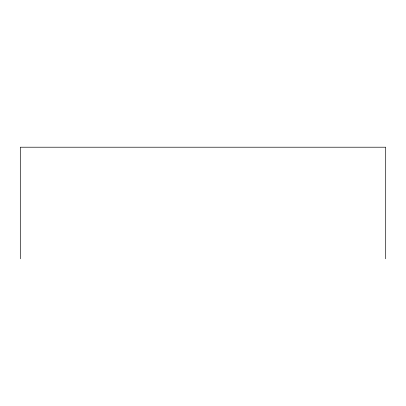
<?xml version="1.0" encoding="UTF-8"?>
<svg xmlns="http://www.w3.org/2000/svg" width="406" height="406" viewBox="0 0 406 406"><rect width="100%" height="100%" fill="white"/><g stroke="black" fill="none" stroke-linecap="round" stroke-linejoin="round"><path stroke-width="0.61" d="M385.7 258.789L385.7 147.211L20.3 147.211L20.3 258.789"/></g></svg>
